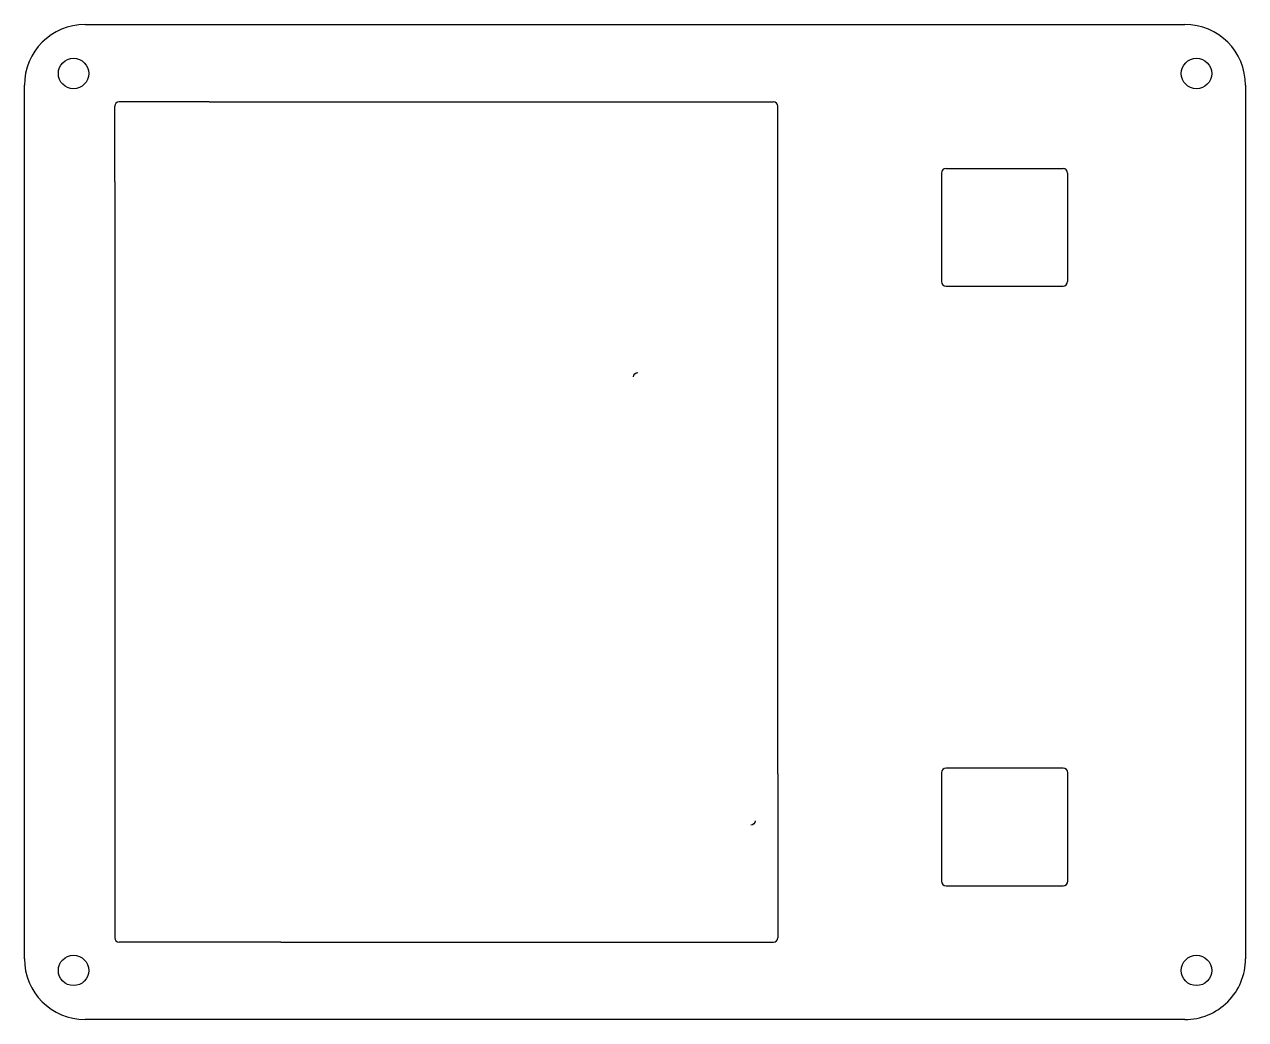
# Model space of a CAD drawing. Header units: millimetres. Extents: x 90 to 230, y -160 to -46.
import ezdxf

# ---------------------------------------------------------------- set-up
doc = ezdxf.new("R2010")
doc.units = ezdxf.units.MM
doc.layers.get('0').update_dxf_attribs({"linetype": 'CONTINUOUS'})

msp = doc.modelspace()

# ---------------------------------------------------------------- linework, layer by layer
for p, q in [((96.54, -45.71, 50), (223.15, -45.71, 50)), ((89.54, -153.29, 50), (89.54, -52.71, 50)), ((230.15, -52.71, 50), (230.15, -153.3, 50)), ((110.83, -54.63, 50), (100.44, -54.63, 50)), ((110.83, -54.63, 50), (175.79, -54.63, 50)), ((99.94, -63.79, 50), (99.94, -55.13, 50)), ((176.29, -131.99, 50), (176.29, -55.13, 50)), ((195.13, -62.82, 50), (195.13, -75.31, 50)), ((195.66, -62.28, 50), (209.13, -62.28, 50)), ((209.67, -75.31, 50), (209.67, -62.82, 50)), ((99.94, -63.79, 50), (99.94, -150.88, 50)), ((195.66, -75.85, 50), (209.13, -75.85, 50)), ((176.29, -131.99, 50), (176.29, -150.88, 50)), ((195.14, -131.87, 50), (195.14, -144.36, 50)), ((195.67, -131.33, 50), (209.14, -131.33, 50)), ((209.68, -144.36, 50), (209.68, -131.87, 50)), ((195.67, -144.89, 50), (209.14, -144.89, 50)), ((119.07, -151.38, 50), (100.44, -151.38, 50)), ((119.07, -151.38, 50), (175.79, -151.38, 50)), ((223.15, -160.3, 50), (96.54, -160.29, 50))]:
    msp.add_line(p, q)
for centre in [(95.2, -51.36, 50), (224.5, -51.36, 50), (95.2, -154.64, 50), (224.5, -154.64, 50)]:
    msp.add_circle(centre, 1.75)
for centre, radius, start, end in [((96.54, -52.71, 50), 7, 90, 180), ((223.15, -52.71, 50), 7, 0, 90), ((100.44, -55.13, 50), 0.5, 90, 180), ((175.79, -55.13, 50), 0.5, 0, 90), ((195.66, -62.82, 50), 0.538, 90, 180), ((209.13, -62.82, 50), 0.537, 0, 90), ((195.66, -75.31, 50), 0.538, 180, 270), ((209.13, -75.31, 50), 0.537, -90, 0), ((195.67, -131.87, 50), 0.537, 90, 180), ((209.14, -131.87, 50), 0.537, 0, 90), ((195.67, -144.36, 50), 0.537, 180, 270), ((209.14, -144.36, 50), 0.537, -90, 0), ((100.44, -150.88, 50), 0.5, 180, 270), ((175.79, -150.88, 50), 0.5, -90, 0), ((96.54, -153.29, 50), 7, 180, 269.9975), ((223.15, -153.3, 50), 7, -90.0025, 0)]:
    msp.add_arc(centre, radius, start, end)
at = {"extrusion": (0, 0, -1)}
for centre, start, end in [((-160.19, -86.3, -50), 0, 90), ((-173.19, -137.4, -50), 180, 270)]:
    msp.add_arc(centre, 0.5, start, end, dxfattribs=at)

doc.saveas('drawing.dxf')
